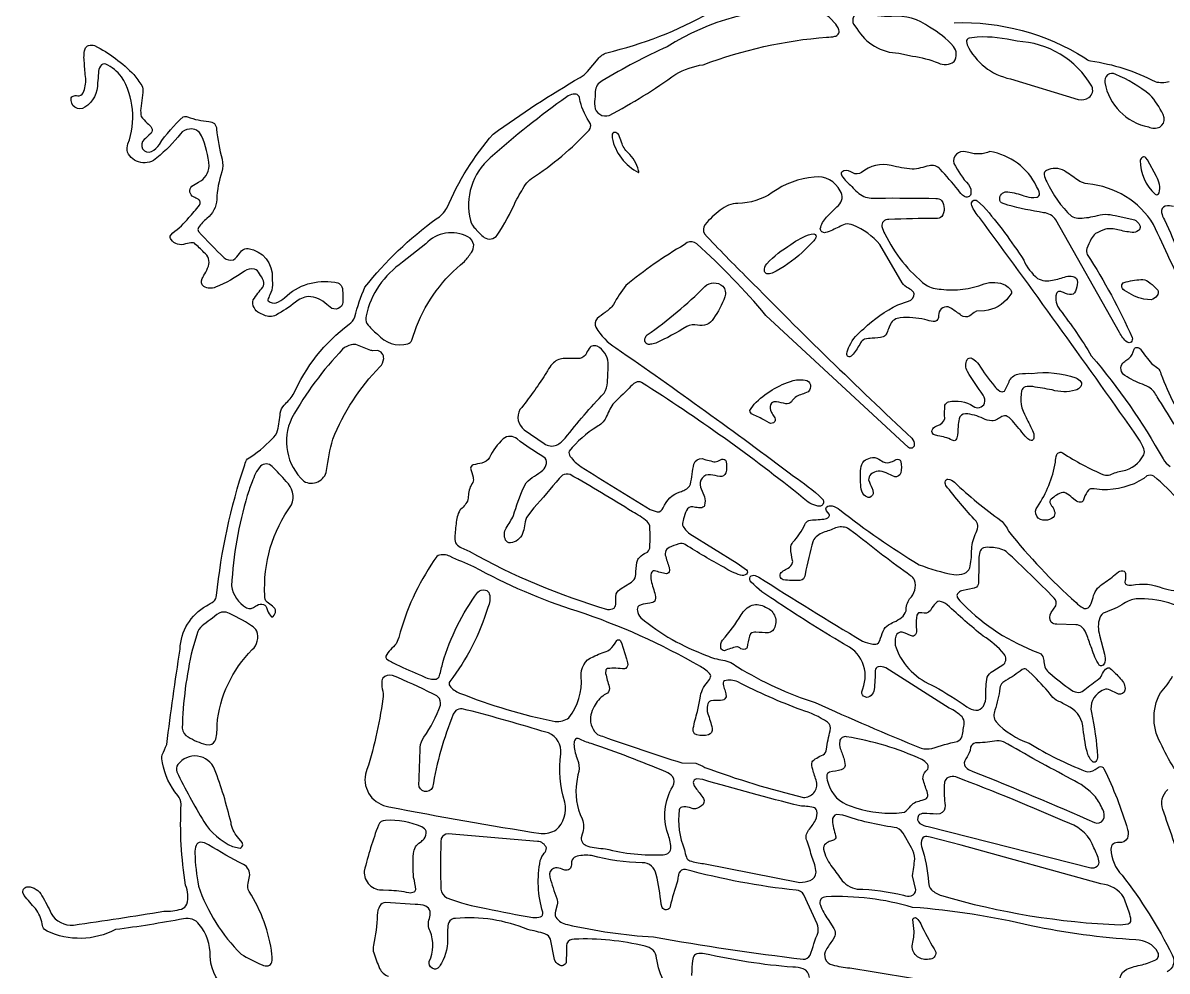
# Model space of a CAD drawing. Header units: metres. Extents: x 2.3 to 24.7, y 0 to 24.7.
# Drawn here: x 2.32 to 10.03, y 9.59 to 15.99 of the extents above; entities that cross this region are included whole.
import ezdxf

# ---------------------------------------------------------------- set-up
doc = ezdxf.new("R2010")
doc.units = ezdxf.units.M

msp = doc.modelspace()

# ---------------------------------------------------------------- linework, layer by layer
at = {"layer": 'Layer 1', "color": 0}
for points in [[(3.73137, 9.43456, -0.2026), (3.58357, 9.64213), (3.5799, 9.68941, 0.1777), (3.50668, 9.90443, 0.2982), (3.40104, 9.94186, -0.0141), (2.94172, 9.86865, -0.233), (2.47982, 9.85903), (2.46252, 9.86926, -0.1423), (2.44701, 9.90688, 0.1246), (2.40279, 10.01045, -0.0145), (2.32547, 10.0996), (2.31736, 10.11945, -0.4579), (2.35182, 10.15853, -0.2648), (2.44536, 10.09781, -0.0369), (2.50707, 9.97731, 0.2874), (2.6592, 9.89948, 0.0052), (3.26819, 9.99296, 0.0784), (3.38614, 10.00772, 0.2062), (3.42343, 10.04124, 0.156), (3.41447, 10.16928, -0.053), (3.38425, 10.71491, 0.1339), (3.36158, 10.77417, -0.1325), (3.25876, 10.99404, -0.1225), (3.25569, 11.04873, 0.0283), (3.28681, 11.11751, -0.0059), (3.3769, 11.76058, -0.2591), (3.55416, 12.05334, 0.0368), (3.60507, 12.08408, 0.2007), (3.62261, 12.12292, -0.0527), (3.81264, 13.00483, -0.1578), (3.83277, 13.04419, 0.0568), (3.99645, 13.17737, 0.1448), (4.03501, 13.23682, 0.0215), (4.05269, 13.35359, -0.1591), (4.07876, 13.40719, 0.0465), (4.14047, 13.47795, -0.1279), (4.51634, 13.95216, 0.1612), (4.55618, 14.00289, -0.0454), (4.62397, 14.20207, -0.0694), (5.10468, 14.66345, 0.1244), (5.17662, 14.73652, -0.08), (5.48829, 15.23544, -0.0246), (6.07545, 15.61805, 0.1102), (6.1249, 15.65779), (6.19533, 15.74213, -0.1356), (6.25389, 15.78404, 0.0685), (6.95009, 16.05436, -0.1764)], [(8.59792, 15.98605, -0.1503), (9.4777, 15.74939, 0.144), (9.51693, 15.72865, -0.087), (9.95314, 15.5891, 0.1398), (10.04672, 15.59089, -0.1023)], [(10.16759, 14.1528, -0.0113), (9.9423, 14.62579, 0.2365), (9.49882, 14.89893, -0.1332), (9.4291, 14.92656, 0.007), (9.34113, 14.98666, 0.2501), (9.21988, 14.99062, 0.2986), (9.203, 14.96281, 0.1019), (9.2229, 14.91373, 0.0995), (9.38752, 14.68231, 0.1561), (9.43028, 14.66892, 0.0683), (9.54762, 14.68245, -0.1502), (9.6832, 14.68533), (9.79446, 14.66119, -0.2906), (9.8514, 14.61504, -0.3007), (9.83952, 14.58392, -0.1569), (9.79634, 14.5719, -0.04), (9.70121, 14.58991, 0.1318), (9.61715, 14.59316, 0.0477), (9.55096, 14.56408, 0.1331), (9.52164, 14.52773, 0.0263), (9.49161, 14.46324, 0.1859), (9.49472, 14.42199, -0.0387), (9.79794, 13.86339, -0.2648), (9.78998, 13.8319, -0.3238), (9.76395, 13.83204, -0.1343), (9.71309, 13.89715), (9.28253, 14.65605, 0.2324), (9.20046, 14.70527, -0.029), (8.95937, 14.75637), (8.91604, 14.7724, -0.2644), (8.90416, 14.80361, -0.4384), (8.9596, 14.84547, -0.0647), (9.06775, 14.81888, 0.0885), (9.13441, 14.8071), (9.15586, 14.81059, 0.369), (9.17302, 14.83378, 0.1105), (9.15317, 14.88281, 0.244), (8.83783, 15.11744, -0.1796), (8.69706, 15.11079), (8.67335, 15.11654, 0.5652), (8.59552, 15.03725, 0.0674), (8.69348, 14.89455, -0.2318), (8.70876, 14.83034, -0.5053), (8.66623, 14.81407, -0.1033), (8.62314, 14.85952, 0.0142), (8.50293, 14.99869, 0.2813), (8.42769, 15.02221, -0.0535), (8.31332, 14.99788, -0.0306), (8.17232, 15.02287, 0.2422), (7.97224, 14.97629, -0.2891), (7.91355, 14.97313), (7.89945, 14.9803, 0.3562), (7.83888, 14.97903, 0.3298), (7.83944, 14.95404, 0.0536), (7.90723, 14.88172, 0.093), (7.98804, 14.8137, 0.11), (8.086, 14.80394, -0.0066), (8.47422, 14.80144, -0.1622), (8.51245, 14.78758, -0.306), (8.5134, 14.67835, -0.1753), (8.47441, 14.66628, 0.0073), (8.15714, 14.65996, 0.1724), (8.11989, 14.64615, 0.2339), (8.10999, 14.61263, 0.1017), (8.13055, 14.56266, 0.1146), (8.40558, 14.21762, 0.133), (8.50953, 14.18839, 0.1231), (8.79828, 14.22479, -0.1924), (8.94428, 14.21635, -0.0825), (8.97667, 14.18632, -0.2958), (8.98011, 14.15445), (8.96592, 14.13673, -0.2121), (8.80106, 14.04381), (8.74732, 14.04041), (8.73134, 14.03146), (8.70183, 14.00883, -0.3041), (8.64511, 14.01217, 0.0162), (8.57888, 14.05823), (8.557, 14.06922, 0.4971), (8.49213, 14.01255, -0.1041), (8.48667, 13.98582, -0.3218), (8.45645, 13.97017, -0.0486), (8.40035, 13.98478, 0.0676), (8.23379, 13.99605, 0.2551), (8.16723, 13.95348), (8.15916, 13.93236, 0.0459), (8.14309, 13.89276, -0.2036), (8.11942, 13.86745, -0.0391), (8.04352, 13.85773, 0.0321), (7.99322, 13.85227, 0.1695), (7.96545, 13.82648, -0.0346), (7.91666, 13.75015), (7.90304, 13.73691, -0.2992), (7.883, 13.73508, -0.2991), (7.87338, 13.75275, -0.1184), (7.89163, 13.80625, -0.1289), (7.98695, 13.92208, -0.0712), (8.21748, 14.08454), (8.28942, 14.10759, 0.3235), (8.3277, 14.15869, 0.1827), (8.32228, 14.17001, 0.0532), (8.28904, 14.19551, -0.1451), (8.246, 14.23238), (8.09661, 14.49025, 0.1148), (7.91619, 14.62126, 0.1602), (7.86221, 14.62715, 0.0303), (7.77702, 14.58732, -0.0552), (7.72866, 14.57068, -0.4602), (7.69448, 14.59665, -0.1494), (7.73653, 14.67444, -0.0126), (7.81606, 14.75425, 0.3842), (7.82817, 14.85254, 0.324), (7.6537, 14.94494, 0.1368), (7.37065, 14.84052, -0.1448), (7.13928, 14.76778, 0.1698), (7.02, 14.7221, 0.059), (6.91733, 14.6255, 0.3076), (6.91389, 14.56261, 0.0124), (7.20886, 14.25906, 0.0104), (8.31243, 13.18354, -0.1771), (8.32789, 13.13692, -0.5717), (8.28999, 13.12028), (7.32813, 14.0126), (7.32813, 14.0126, 0.0339), (6.8616, 14.49473, 0.2622), (6.79598, 14.50321), (6.77694, 14.48851, 0.0436), (6.38358, 14.21409, 0.0457), (6.29957, 14.08477, -0.1088), (6.24262, 14.03273, 0.0337), (6.19043, 13.99096, 0.3187), (6.18114, 13.93227, 0.1207), (6.31654, 13.79249, -0.0114), (7.51302, 12.9285, -0.045), (7.70669, 12.77576, -0.3436), (7.71187, 12.7371, -0.2823), (7.67718, 12.72513, -0.1417), (7.57973, 12.78014, 0.0279), (6.48866, 13.55993, 0.2532), (6.45071, 13.56012, 0.101), (6.40479, 13.52057, -0.0073), (6.29495, 13.41388, 0.0331), (6.24846, 13.32115, -0.1395), (6.18822, 13.26091, 0.084), (6.0012, 13.09619, 0.2469), (6.00747, 13.06121, 0.0789), (6.08181, 12.9912, 0.0051), (6.54683, 12.70358), (6.59346, 12.68746, 0.3529), (6.6356, 12.71428, -0.2347), (6.75016, 12.82186, 0.0363), (6.7817, 12.83497, 0.2103), (6.818, 12.87339, 0.0199), (6.83007, 12.94151, -0.0233), (6.84246, 13.00968, -0.3594), (6.89838, 13.04688), (6.92171, 13.03834, -0.0417), (6.96683, 13.02717, 0.1542), (7.00383, 13.02882), (7.03056, 13.04174, -0.4491), (7.05894, 13.02651, -0.1054), (7.05805, 12.94986, -0.3482), (7.01708, 12.92492, 0.0081), (6.95438, 12.93708, 0.5735), (6.88749, 12.85354), (6.91332, 12.78919, -0.1172), (6.91459, 12.73267, -0.247), (6.90252, 12.71763, -0.156), (6.87311, 12.71466, -0.0234), (6.83388, 12.72098, 0.3163), (6.79174, 12.69722, 0.0219), (6.77222, 12.63933, 0.1257), (6.76572, 12.59779, 0.1249), (6.81371, 12.53887), (7.13371, 12.34105), (7.1974, 12.29485, -0.4435), (7.19561, 12.26695, -0.2509), (7.15644, 12.26016, -0.0657), (7.04339, 12.31305, -0.0155), (6.78396, 12.46598, 0.2431), (6.73932, 12.47074, 0.0163), (6.67629, 12.4467), (6.65913, 12.43477, 0.208), (6.64899, 12.39536, 0.0249), (6.67459, 12.31324), (6.67709, 12.29108, -0.3887), (6.65672, 12.26949, -0.0439), (6.57648, 12.29009, 0.3623), (6.5547, 12.27303, 0.115), (6.5531, 12.2231, -0.0077), (6.58077, 12.12542, -0.2153), (6.57743, 12.08394, -0.1728), (6.54381, 12.07126, 0.0122), (6.48555, 12.06084), (6.46985, 12.05325, 0.2341), (6.46061, 12.02001, 0.1307), (6.48361, 11.97301, 0.0877), (6.92798, 11.71882, 0.0775), (7.03792, 11.68728, -0.1304), (7.13664, 11.64089, 0.0579), (7.66072, 11.39999, 0.0077), (8.37376, 11.09219, 0.1223), (8.44683, 11.09182, -0.0248), (8.61824, 11.13849, 0.2366), (8.65143, 11.17512, 0.0132), (8.66491, 11.26243, 0.1861), (8.64997, 11.3041, 0.095), (8.56332, 11.36308), (8.13545, 11.63419, 0.1699), (8.08553, 11.64263, 0.2909), (8.06394, 11.61703, -0.0384), (8.05743, 11.48899, -0.1393), (8.0365, 11.44741, -0.3197), (7.9959, 11.43839, -0.3197), (7.97408, 11.47381), (7.98021, 11.49361, 0.4159), (7.85104, 11.79622, -0.0142), (7.38234, 12.09351, -0.0672), (7.22753, 12.21316, -0.3654), (7.22178, 12.24861, -0.2953), (7.25619, 12.25738), (7.28028, 12.24653, 0.0067), (7.97908, 11.81494, 0.0653), (8.04876, 11.79495, 0.2259), (8.08661, 11.80254), (8.09514, 11.81843, -0.024), (8.11909, 11.88212, -0.1752), (8.15388, 11.92393, -0.044), (8.19165, 11.94444, 0.0597), (8.2419, 11.97386, 0.1701), (8.27235, 12.01883, -0.1541), (8.29682, 12.10105, 0.2855), (8.33043, 12.22659, 0.163), (8.3037, 12.25568, -0.0165), (7.93481, 12.5375), (7.87819, 12.57724, 0.1781), (7.79748, 12.5787, -0.0227), (7.7148, 12.54782, 0.193), (7.64559, 12.49059, 0.0242), (7.59246, 12.2644, -0.2025), (7.57285, 12.22904), (7.55607, 12.22329, -0.0253), (7.445, 12.22791, -0.2806), (7.42421, 12.25338, -0.2804), (7.43731, 12.28349, -0.0291), (7.468, 12.30178, 0.1217), (7.50185, 12.33158, 0.2013), (7.5077, 12.35892, -0.0399), (7.49473, 12.44104, -0.1608), (7.50996, 12.48253, 0.066), (7.591, 12.60194, -0.1756), (7.61622, 12.6282, -0.0459), (7.66638, 12.63376, -0.0173), (7.7188, 12.63829, 0.1614), (7.75119, 12.65305, 0.3578), (7.75359, 12.67049), (7.73643, 12.69463, -0.3548), (7.73658, 12.71947, -0.2243), (7.77434, 12.7272, -0.1122), (7.82577, 12.70024, 0.0283), (8.36075, 12.33012, 0.0432), (8.59467, 12.26369, 0.1075), (8.66529, 12.27171, 0.2286), (8.70178, 12.30895, 0.0662), (8.71465, 12.42271, -0.0944), (8.73912, 12.53462, 0.0753), (8.75722, 12.58568, 0.1704), (8.74539, 12.6233, -0.0196), (8.54079, 12.86566, -0.2027), (8.53876, 12.89574, -0.3245), (8.55521, 12.90719, -0.1407), (8.59915, 12.88706, 0.0362), (8.91156, 12.62919, -0.1028), (8.96413, 12.5565, 0.0435), (9.41906, 12.07559, 0.0909), (9.46662, 12.03887, 0.4312), (9.51443, 12.05438, 0.0374), (9.53394, 12.10916, -0.2076), (9.59622, 12.19831, 0.0214), (9.68249, 12.26369), (9.70616, 12.28293, -0.288), (9.74269, 12.28651, -0.1778), (9.74995, 12.27741, -0.0877), (9.75339, 12.25478, -0.0587), (9.74764, 12.21443, 0.3319), (9.7557, 12.1992, 0.138), (9.79337, 12.19279, -0.149), (10.00528, 12.17219, 0.0393), (10.07778, 12.15602, 0.1742)], [(10.11352, 12.7586, 0.0448), (9.94376, 12.92803, 0.2338), (9.89676, 12.92907), (9.87559, 12.91153, -0.149), (9.59462, 12.83634, 0.0323), (9.52272, 12.84313, 0.2197), (9.50344, 12.8336, 0.0754), (9.47308, 12.7816), (9.46644, 12.76232, -0.3142), (9.44876, 12.75148, -0.1615), (9.41373, 12.76548), (9.39289, 12.78241, 0.0619), (9.35094, 12.81328, 0.2341), (9.30771, 12.81135, 0.0602), (9.26938, 12.78717), (9.25043, 12.77208, 0.3588), (9.24651, 12.74144, 0.0611), (9.2574, 12.72371, -0.1283), (9.27489, 12.6843, -0.2147), (9.2657, 12.64989, -0.1759), (9.21139, 12.63046, -0.3123), (9.15367, 12.65814, -0.3123), (9.15925, 12.72192, 0.1063), (9.27951, 13.02147, -0.0477), (9.28866, 13.07427, -0.4425), (9.32854, 13.0845, 0.0418), (9.60626, 12.93666, 0.1575), (9.64897, 12.93727, -0.0664), (9.73143, 12.96391, 0.2409), (9.87502, 13.07149, 0.1971), (9.87648, 13.11269, 0.0541), (9.81147, 13.22376, 0.0057), (8.76764, 14.67236, -0.0983), (8.71569, 14.75406, -0.3186), (8.72342, 14.78536, -0.318), (8.75307, 14.78494), (8.79569, 14.74784, -0.0329), (9.06577, 14.38526, 0.1187), (9.15954, 14.26217, 0.1847), (9.26009, 14.24935, 0.0283), (9.35301, 14.27415, -0.1323), (9.39756, 14.27547, -0.3765), (9.42924, 14.23502, -0.0235), (9.41604, 14.17562, -0.3553), (9.37432, 14.15224, -0.0529), (9.321, 14.17189, 0.4189), (9.28663, 14.15898, 0.2502), (9.31068, 14.04932, -0.0297), (9.52202, 13.73983), (9.52202, 13.73983, -0.0488), (10.00641, 13.04367, 0.0986), (10.05341, 12.9928)], [(10.07529, 14.74619, 0.1259), (10.02098, 14.74892, 0.4034), (9.99561, 14.70697, 0.0976), (10.01532, 14.65648, -0.0135), (10.21752, 14.18208, -0.1263)], [(10.24278, 11.97763, 0.1656), (9.82439, 12.09973, 0.1155), (9.74203, 12.06852, -0.0565), (9.61461, 12.00917, 0.212), (9.57831, 11.9715, 0.1546), (9.57798, 11.85515), (9.61074, 11.72815, -0.1142), (9.61366, 11.67257, -0.217), (9.59528, 11.64989, -0.3431), (9.57595, 11.65381, -0.0807), (9.52551, 11.76487, -0.0262), (9.4943, 11.85143, 0.0981), (9.45979, 11.90791, 0.1749), (9.4176, 11.92554), (9.28842, 11.92917, -0.1796), (9.25123, 11.94293, -0.3215), (9.25194, 12.00742), (9.28201, 12.05226, 0.314), (9.27197, 12.10492, 0.0087), (8.94838, 12.41898, 0.1425), (8.8483, 12.44566, 0.1146), (8.79493, 12.44373, 0.2428), (8.77042, 12.41695, 0.0881), (8.76434, 12.32305), (8.76203, 12.21721, -0.1703), (8.74765, 12.17983), (8.73167, 12.172), (8.64761, 12.15446, 0.17), (8.62003, 12.13471, 0.2703), (8.61815, 12.1126, 0.1014), (8.65742, 12.06381, 0.1069), (9.16175, 11.73791, -0.2152), (9.19475, 11.71174, -0.0987), (9.20248, 11.67445, 0.2405), (9.24307, 11.5978, 0.0241), (9.38794, 11.48442, 0.1399), (9.43881, 11.46858, 0.1336), (9.47718, 11.48876, -0.0258), (9.57364, 11.55985, 0.1119), (9.59811, 11.59705, -0.1438), (9.62804, 11.63259, -0.3313), (9.64987, 11.63137, -0.03), (9.71757, 11.56202, -0.2474), (9.74901, 11.48357, -0.4075), (9.70536, 11.45788, 0.0286), (9.62898, 11.4913, 0.184), (9.58453, 11.4748, 0.3301), (9.52263, 11.33432, -0.0373), (9.56407, 11.03845, -0.1729), (9.55252, 11.00196, -0.3883), (9.52994, 11.00215, -0.1265), (9.49298, 11.06975, -0.0342), (9.46502, 11.24281, 0.2581), (9.35607, 11.38052, 0.0286), (9.28461, 11.41729, -0.0904), (9.24463, 11.45698, 0.0335), (9.11994, 11.59257), (9.08312, 11.62552, 0.2726), (9.05502, 11.62345, -0.0439), (8.94607, 11.54971), (8.92448, 11.5359, 0.1945), (8.90605, 11.49701, -0.0456), (8.8713, 11.35016, 0.2388), (8.87922, 11.26987, 0.1156), (9.10263, 11.12581, 0.0426), (9.48157, 10.93752, 0.2511), (9.54733, 10.94982, 0.0344), (9.57496, 10.96792, -0.4312), (9.60697, 10.95421, -0.0409), (9.76659, 10.54477, -0.1541), (9.76499, 10.48598, -0.3158), (9.70705, 10.45553, 0.169), (9.67089, 10.44775, 0.2342), (9.65397, 10.41253, 0.1864), (9.72893, 10.23679, -0.0488), (10.06722, 9.69893, -0.4279), (10.03295, 9.58381, -0.0766)], [(10.09329, 10.94171, -0.0644), (10.00019, 11.10737, -0.2757), (9.98826, 11.46693, 0.0608), (10.07038, 11.57885, -0.1424)], [(10.1378, 10.28275, 0.0074), (10.00401, 10.6787, -0.3016), (10.03856, 10.81495, 0.0122)], [(6.64357, 9.50923, -0.0843), (6.59072, 9.67725, 0.147), (6.56687, 9.73132, 0.1415), (6.51237, 9.75631, 0.0705), (6.03514, 9.80472, 0.2858), (5.98545, 9.77545, 0.0517), (5.98329, 9.72486), (5.98074, 9.64764, -0.4942), (5.93346, 9.63043, -0.1906), (5.90135, 9.66834), (5.87505, 9.8035, 0.2211), (5.83761, 9.84097, 0.0242), (5.72221, 9.86917), (5.72221, 9.86917, 0.1202), (5.23447, 9.94492, 0.2922), (5.1885, 9.91607, 0.0872), (5.18068, 9.82429, -0.1369), (5.14042, 9.64359, -0.0356), (5.12048, 9.61393, -0.4171), (5.07649, 9.60894, -0.3513), (5.0574, 9.6549, 0.217), (5.06244, 9.85818, -0.1836), (5.05792, 9.94398, 0.1333), (5.06277, 9.99056, 0.2587), (5.03359, 10.02719, 0.1004), (4.96288, 10.0394), (4.7628, 10.0518, 0.2561), (4.72396, 10.02969, 0.1142), (4.70623, 9.96642, -0.0515), (4.68092, 9.76456, 0.1387), (4.68351, 9.71157, 0.0242), (4.72259, 9.60696, 0.1924), (4.78279, 9.55397, 0.0266)], [(7.62075, 9.54647, 0.3086), (7.57992, 9.60333, 0.0934), (7.50845, 9.61525, -0.0358), (6.9137, 9.70666, 0.1169), (6.86203, 9.70511, 0.2423), (6.83756, 9.68078, 0.06), (6.827, 9.59395), (6.82516, 9.55849, -0.2997)]]:
    msp.add_lwpolyline(points, format="xyb", dxfattribs=at)
for points in [[(6.66257, 15.82472, 0.0311), (6.22334, 15.59396, 0.2631), (6.17652, 15.52315), (6.17591, 15.48784, 0.0606), (6.17294, 15.42274, 0.4774), (6.27062, 15.36178, 0.0369), (6.71975, 15.64006, -0.0948), (6.90521, 15.70328, -0.0693), (7.73705, 15.88959, 0.0698), (7.79268, 15.89492, 0.436), (7.82021, 15.93772, 0.112), (7.78801, 15.9877, 0.2496), (7.60613, 16.07317, 0.1574), (6.66257, 15.82472)], [(8.4309, 15.95578, 0.1912), (8.17538, 16.02866, -0.0535), (7.9869, 16.04771), (7.95984, 16.05054, 0.542), (7.91845, 15.97747), (7.94047, 15.94744, 0.2594), (8.22384, 15.7814), (8.31563, 15.7615, -0.0528), (8.48987, 15.7162, 0.2963), (8.59627, 15.72487, 0.3418), (8.59198, 15.82703, 0.0943), (8.4309, 15.95578)], [(2.98278, 15.62239, 0.1126), (2.87558, 15.70734, 0.3463), (2.84093, 15.69423, 0.1562), (2.82655, 15.64638, -0.0096), (2.82014, 15.58019, -0.264), (2.73524, 15.41647, -0.3103), (2.66799, 15.41613, -0.3103), (2.64354, 15.47879, -0.2463), (2.65505, 15.49119, -0.1264), (2.68649, 15.49392, 0.3427), (2.7227, 15.51311, 0.1313), (2.74047, 15.61022, -0.0213), (2.73222, 15.71686, -0.108), (2.73609, 15.80935, -0.2403), (2.75966, 15.8333, -0.1573), (2.80105, 15.83203, -0.0837), (3.06543, 15.6362, -0.0179), (3.11898, 15.56336, -0.16), (3.12572, 15.51556), (3.11196, 15.40685, 0.0852), (3.1153, 15.35372, 0.0562), (3.15533, 15.31002, -0.0946), (3.18507, 15.27782, -0.2558), (3.18272, 15.24246), (3.16674, 15.22879, -0.0283), (3.13567, 15.19824, 0.3836), (3.12445, 15.13591, 0.3835), (3.18522, 15.11815, 0.1234), (3.23731, 15.16538, -0.0702), (3.39896, 15.35108, -0.2305), (3.42767, 15.35207, 0.0793), (3.5715, 15.32011, -0.1706), (3.60875, 15.30596, -0.1703), (3.62294, 15.26858, 0.0395), (3.66065, 15.06516, -0.1033), (3.65952, 14.98058, 0.0751), (3.62402, 14.79484, -0.226), (3.55816, 14.66666, 0.055), (3.50173, 14.60589, 0.3239), (3.50178, 14.57775, 0.0224), (3.67494, 14.40162, 0.2615), (3.73641, 14.38705, 0.0892), (3.7787, 14.42948), (3.79114, 14.44858, -0.1968), (3.83697, 14.4631, -0.3958), (3.99824, 14.26279), (4.00008, 14.21677, -0.1138), (3.98198, 14.15007, 0.0506), (3.96972, 14.11711, 0.2553), (3.97151, 14.10995, 0.2461), (4.02596, 14.09731, 0.0941), (4.08216, 14.13149, -0.2414), (4.41993, 14.23568, -0.1702), (4.45765, 14.22172, -0.1893), (4.47259, 14.18349, -0.0301), (4.47528, 14.10193, -0.2801), (4.44253, 14.05859, -0.28), (4.38901, 14.06766), (4.36718, 14.08515, 0.1856), (4.24159, 14.13946, 0.1487), (4.15476, 14.10123, -0.0376), (4.02417, 14.01425, -0.2429), (3.94436, 14.01335), (3.91428, 14.02702, -0.3728), (3.871, 14.11829, -0.0303), (3.93516, 14.20258, 0.2179), (3.93927, 14.24553, 0.0566), (3.91272, 14.29352, 0.1803), (3.87859, 14.32417, 0.211), (3.81085, 14.31111, -0.0579), (3.61638, 14.20192, -0.2364), (3.53751, 14.20687, -0.3962), (3.52625, 14.2609, -0.0395), (3.54298, 14.29225, 0.0643), (3.56764, 14.34439, 0.1461), (3.56948, 14.39611, 0.1318), (3.53817, 14.43632, 0.0357), (3.47331, 14.49892, 0.157), (3.46077, 14.50213, 0.0426), (3.41457, 14.49534, -0.3442), (3.31585, 14.52325, -0.3029), (3.31401, 14.5546), (3.3273, 14.56855, 0.0823), (3.43536, 14.6717, 0.0342), (3.508, 14.75524, 0.43), (3.49857, 14.79635, -0.0392), (3.46821, 14.81181, -0.5118), (3.45577, 14.88309, -0.0076), (3.50098, 14.91161, 0.2909), (3.57216, 15.01985, 0.0898), (3.52172, 15.22436, 0.3379), (3.43979, 15.26933, 0.2176), (3.37902, 15.23718, -0.0563), (3.22109, 15.07548, -0.5072), (3.02205, 15.11343, -0.1426), (3.02535, 15.16939, 0.2279), (2.98278, 15.62239)], [(9.02084, 15.86121, 0.0693), (8.75321, 15.89025), (8.69853, 15.88346, 0.3335), (8.6799, 15.85904), (8.68518, 15.83755, 0.2371), (8.97587, 15.60805), (9.43433, 15.46912, 0.2057), (9.50472, 15.48162, 0.3793), (9.5247, 15.55855, 0.2577), (9.02084, 15.86121)], [(9.90717, 15.28343, 0.2198), (9.98449, 15.28291, 0.2817), (10.01358, 15.3441), (10.00646, 15.36829, 0.0606), (9.91759, 15.50109, 0.0654), (9.68626, 15.63823, 0.2944), (9.63191, 15.63401, 0.2945), (9.61329, 15.58274, 0.3079), (9.90717, 15.28343)], [(6.13584, 15.26217, 0.2017), (6.14513, 15.30474, -0.0909), (6.07503, 15.4563), (6.07121, 15.48166, 0.2479), (6.04768, 15.505), (6.02788, 15.50481, 0.1452), (5.98531, 15.48676, 0.027), (5.46915, 15.07553, 0.2842), (5.33484, 14.65134, 0.1412), (5.37071, 14.59571, 0.0638), (5.42799, 14.53871, 0.4172), (5.51586, 14.55413, 0.0465), (5.63994, 14.78136, -0.0204), (5.70703, 14.89478, -0.0849), (5.74785, 14.93518, 0.0586), (6.13584, 15.26217)], [(6.29085, 15.20974, 0.2264), (6.46905, 14.97554, 0.5152), (6.4707, 14.97681, 0.067), (6.4682, 14.98973, 0.1493), (6.39777, 15.10952, -0.1427), (6.35472, 15.18085, 0.0198), (6.33587, 15.23011, 0.2455), (6.3064, 15.24708, 0.3958), (6.28971, 15.22912), (6.29085, 15.20974)], [(9.85173, 15.05771, 0.2156), (9.95257, 14.82944, 0.493), (9.97996, 14.83934, 0.1984), (9.96087, 14.94909), (9.90001, 15.06143), (9.88879, 15.07614, 0.3428), (9.86856, 15.0802, 0.2376), (9.85173, 15.05771)], [(5.03359, 14.49511), (4.87783, 14.37074, 0.1912), (4.63123, 14.00859, 0.1961), (4.63755, 13.95655, 0.0624), (4.70779, 13.88611, 0.2914), (4.91357, 13.82049, 0.2224), (4.93902, 13.8451), (4.97037, 13.93774, -0.1271), (5.29495, 14.37673, 0.0324), (5.34186, 14.43712, 0.1456), (5.35704, 14.48813, 0.2308), (5.31834, 14.54277, 0.3355), (5.03359, 14.49511)], [(7.49676, 14.49025, -0.0928), (7.63244, 14.56092), (7.65021, 14.56158, -0.5527), (7.6628, 14.53329, -0.0505), (7.64658, 14.51118, -0.0093), (7.57209, 14.43754, -0.0746), (7.369, 14.29729, -0.1494), (7.33445, 14.29329, -0.2906), (7.31799, 14.30913, -0.2257), (7.3336, 14.36108, -0.0669), (7.49676, 14.49025)], [(6.52797, 13.88159, 0.0466), (6.91554, 14.20697, -0.3934), (7.03726, 14.20895, -0.2627), (7.05126, 14.13673, -0.0531), (6.97451, 13.99096, -0.3308), (6.86698, 13.94646, 0.1885), (6.79325, 13.93736, -0.0346), (6.58638, 13.82582, -0.0516), (6.54891, 13.81733, -0.4494), (6.51048, 13.84288, -0.1954), (6.52797, 13.88159)], [(9.877, 14.12084, -0.0767), (9.74491, 14.17972, -0.24), (9.72732, 14.21182, -0.3259), (9.74321, 14.23502, -0.0421), (9.85654, 14.25449, -0.1671), (9.9059, 14.24025, -0.0565), (9.95413, 14.19712), (9.96969, 14.1825, -0.3205), (9.96596, 14.14564, -0.1637), (9.92547, 14.11693), (9.877, 14.12084)], [(4.21133, 12.89362, 0.5133), (4.36544, 12.96551, -0.0394), (4.40744, 13.17704, -0.0986), (4.72434, 13.66567, 0.1785), (4.75003, 13.72097, 0.4041), (4.70567, 13.77448), (4.6763, 13.77349, -0.0705), (4.66319, 13.77637, -0.0097), (4.5731, 13.8121, 0.1675), (4.53096, 13.81483, 0.1073), (4.47344, 13.78485, 0.0604), (4.13015, 13.32064, 0.3272), (4.21133, 12.89362)], [(5.66927, 13.37754, 0.376), (5.69817, 13.24101), (5.83309, 13.14838, 0.2696), (5.91615, 13.13739, 0.0944), (5.97315, 13.18364, -0.0244), (6.23691, 13.48799, 0.133), (6.25935, 13.56031, 0.0083), (6.26416, 13.69141, 0.2716), (6.18864, 13.80418, 0.1176), (6.15338, 13.8055, 0.1608), (6.14206, 13.79782, 0.0462), (6.11722, 13.75836, -0.2582), (6.07272, 13.72154, 0.0202), (5.96042, 13.7214, 0.1753), (5.88782, 13.68613, 0.0702), (5.85468, 13.63866, -0.035), (5.83983, 13.61382, -0.0271), (5.66927, 13.37754)], [(9.96629, 13.46197, 0.1437), (9.9093, 13.52839), (9.86701, 13.54801, -0.0603), (9.74896, 13.60665, -0.4683), (9.73534, 13.69099, -0.0635), (9.76084, 13.71154, 0.2131), (9.80407, 13.76609), (9.81006, 13.78363, -0.3125), (9.82779, 13.79631, -0.2234), (9.85433, 13.78429, 0.0197), (9.92858, 13.6867), (9.97053, 13.65733, -0.1468), (9.99175, 13.61787, 0.0299), (10.08033, 13.41558, -0.0697), (10.1304, 13.30022, -0.2515), (10.12276, 13.26043, -0.3571), (10.10616, 13.25695, -0.1307), (10.07529, 13.28509, 0.0095), (9.96629, 13.46197)], [(9.12102, 13.62112, -0.1156), (9.41755, 13.59142, -0.1312), (9.45196, 13.56441, -0.2975), (9.45022, 13.53268, -0.1753), (9.41486, 13.50718, -0.144), (9.25693, 13.50925, 0.0105), (9.12729, 13.53165, 0.0897), (9.07553, 13.53037, 0.2446), (9.05163, 13.50331, 0.1907), (9.08166, 13.3245, -0.0073), (9.13054, 13.2239, -0.1623), (9.13361, 13.18435, -0.3393), (9.11612, 13.16737, -0.1663), (9.08722, 13.18552, -0.0074), (9.00019, 13.28971, 0.1093), (8.9556, 13.33087, 0.2393), (8.91925, 13.33016, -0.0449), (8.88837, 13.31272, -0.1319), (8.85094, 13.30093, -0.1203), (8.79243, 13.31701, 0.0884), (8.67288, 13.34939, 0.3517), (8.63078, 13.31484, 0.0351), (8.62357, 13.26232, -0.0335), (8.6157, 13.18538, -0.3244), (8.59707, 13.16714), (8.58317, 13.17072, 0.0815), (8.48789, 13.20075), (8.46526, 13.20551, -0.3269), (8.44721, 13.2297, -0.2541), (8.46573, 13.25963, -0.076), (8.48619, 13.26972, 0.2676), (8.53348, 13.31781, -0.0306), (8.53513, 13.40606, -0.2372), (8.55922, 13.42963, -0.1894), (8.7261, 13.39998, 0.5069), (8.80144, 13.41997, 0.2227), (8.79248, 13.47394, -0.0216), (8.6866, 13.63418, -0.2557), (8.68448, 13.71381, -0.4024), (8.71757, 13.72234, -0.1291), (8.76245, 13.68071, 0.0273), (8.86885, 13.53594, 0.0759), (8.9044, 13.50148, 0.2898), (8.93617, 13.50181, 0.0382), (8.97068, 13.57455, -0.2365), (9.03626, 13.61782, -0.0372), (9.12102, 13.62112)], [(7.24874, 13.41289, -0.1306), (7.511, 13.5728, -0.1202), (7.6026, 13.57356, -0.3034), (7.62894, 13.53162, -0.3034), (7.60029, 13.49125, -0.0332), (7.5612, 13.47701, 0.203), (7.50001, 13.4285, -0.2182), (7.46145, 13.41638, 0.0116), (7.39847, 13.42949, 0.2234), (7.36528, 13.42039, 0.2315), (7.3575, 13.37221), (7.36617, 13.35722, 0.0596), (7.38315, 13.3279, -0.3049), (7.38739, 13.29607, -0.377), (7.34868, 13.28731), (7.31908, 13.30527, 0.0119), (7.23894, 13.34402, -0.2866), (7.21918, 13.37037), (7.24874, 13.41289)], [(5.32635, 12.42186, 0.0574), (6.26034, 12.02878, 0.1849), (6.30376, 12.0384, 0.2094), (6.31597, 12.07234), (6.31597, 12.11397), (6.31819, 12.13433, -0.1487), (6.3518, 12.17002), (6.41078, 12.20641, 0.1555), (6.44557, 12.24121), (6.44991, 12.26482, -0.0124), (6.45702, 12.34497, -0.1476), (6.46876, 12.3717, -0.0812), (6.50888, 12.40555), (6.52901, 12.41502, 0.1963), (6.54546, 12.45278, 0.0137), (6.54542, 12.58172, 0.1878), (6.52708, 12.62273, 0.0488), (6.42737, 12.68737, 0.0106), (6.00653, 12.93939, 0.1966), (5.95571, 12.93515), (5.93294, 12.91276, -0.0143), (5.76242, 12.71358), (5.71405, 12.64843, 0.0605), (5.69916, 12.59181, -0.0538), (5.68662, 12.54127, -0.289), (5.60412, 12.4773, -0.2788), (5.57248, 12.4971, -0.2554), (5.57588, 12.57771, 0.0199), (5.62623, 12.66196, -0.0422), (5.69449, 12.85251), (5.71118, 12.88334, -0.1016), (5.76709, 12.92676, 0.0178), (5.82272, 12.96843, 0.1493), (5.84846, 13.01322, 0.2833), (5.82927, 13.05664, -0.0292), (5.6498, 13.17916, 0.3613), (5.55645, 13.17949, 0.0917), (5.46278, 13.05409, -0.2165), (5.41295, 13.01647, -0.0181), (5.35341, 13.00464, 0.3208), (5.33644, 12.98187, 0.0195), (5.35266, 12.92134, -0.1702), (5.35096, 12.88551, 0.1357), (5.32112, 12.80004, -0.0346), (5.31607, 12.76025, -0.0934), (5.26346, 12.6983, 0.1151), (5.23857, 12.60628, 0.0401), (5.23056, 12.50007, 0.2041), (5.2472, 12.46169, 0.0676), (5.32635, 12.42186)], [(8.13819, 12.95014, 0.305), (8.03518, 12.94029, 0.217), (8.02052, 12.90196, 0.0229), (8.0439, 12.84548, -0.0598), (8.04993, 12.82102, -0.3748), (8.02778, 12.78467, -0.2352), (7.99072, 12.79924, -0.1462), (7.96734, 12.85519, -0.0187), (7.96687, 12.9788, -0.1539), (7.98959, 13.03156, -0.1025), (8.0323, 13.05055, -0.2407), (8.08836, 13.04278), (8.11857, 13.0251, 0.2477), (8.17185, 13.02373, 0.0312), (8.20645, 13.03999, -0.4574), (8.23747, 13.02651, -0.106), (8.23657, 12.94986, -0.3887), (8.19598, 12.92402), (8.17576, 12.93128, 0.0408), (8.13819, 12.95014)], [(4.12897, 12.73437, 0.3181), (4.09206, 12.89201, 0.0261), (3.99791, 12.99276, 0.4111), (3.91961, 12.99563, 0.1017), (3.86341, 12.88895, 0.0172), (3.83051, 12.79815, 0.0589), (3.72434, 12.18817, 0.2333), (3.82476, 12.04033, 0.2945), (3.88557, 12.04995, -0.1588), (3.92908, 12.06517, -0.2767), (3.96034, 12.04273), (3.96656, 12.02114, 0.1025), (3.99164, 11.98079, 0.4322), (4.00489, 11.98088, 0.1929), (4.02148, 12.01935, 0.1738), (4.01597, 12.03411, 0.0584), (3.98264, 12.06522), (3.9634, 12.07757, -0.2057), (3.94893, 12.1216, -0.1739), (4.12897, 12.73437)], [(7.57997, 10.76097, 0.4902), (7.66874, 10.86756, -0.006), (7.64314, 10.95001, -0.1667), (7.6405, 11.00078, -0.1482), (7.64969, 11.01299, -0.045), (7.69198, 11.03836), (7.71475, 11.04788, 0.219), (7.73695, 11.08531, -0.0337), (7.76062, 11.21076, 0.3025), (7.74318, 11.26903, 0.0678), (7.56582, 11.35124, -0.033), (7.13781, 11.54043, 0.1577), (7.04853, 11.54712, 0.2991), (7.03919, 11.53425, 0.11), (7.04612, 11.49475, -0.0398), (7.058, 11.45845), (7.05847, 11.43926, -0.2484), (7.03594, 11.41564, -0.0364), (6.97508, 11.41427), (6.95537, 11.41314, 0.248), (6.93265, 11.38259, 0.1203), (6.9359, 11.32555, -0.0244), (6.96518, 11.2265, -0.3997), (6.94014, 11.18205, -0.1128), (6.86264, 11.18205), (6.8469, 11.18978, -0.2275), (6.83747, 11.22679, -0.0218), (6.8658, 11.34031, 0.0133), (6.884, 11.43016, -0.1661), (6.93482, 11.53906, 0.0763), (6.95476, 11.57409, 0.2298), (6.95353, 11.58809, 0.1181), (6.8856, 11.64296, 0.052), (6.05419, 12.01666, -0.0508), (5.35827, 12.31729, -0.0124), (5.19699, 12.38711, 0.1985), (5.11751, 12.39263, 0.1305), (5.08875, 12.35826, 0.0859), (4.85223, 11.84049), (4.83474, 11.79745, -0.0152), (4.79595, 11.75738, 0.0939), (4.76544, 11.71297, 0.3145), (4.76889, 11.69576, 0.0594), (4.83691, 11.65739, 0.0081), (5.0046, 11.58271, 0.1007), (5.08319, 11.55754), (5.10318, 11.5582, 0.2353), (5.12689, 11.58215, 0.013), (5.14824, 11.67087, -0.0843), (5.38467, 12.14503, -0.2484), (5.43591, 12.1596, -0.2363), (5.46245, 12.13372, -0.1816), (5.4518, 12.04259, -0.0933), (5.19506, 11.54203, 0.28), (5.19515, 11.51271, 0.1263), (5.26209, 11.46476, 0.0442), (5.90753, 11.27214, 0.1741), (5.99903, 11.29811, 0.1835), (6.0828, 11.57465, -0.3456), (6.16196, 11.70976, -0.0283), (6.26228, 11.75031, 0.1064), (6.3105, 11.80018), (6.32224, 11.81838, -0.4879), (6.3453, 11.81895), (6.35444, 11.80386), (6.38838, 11.69524), (6.39503, 11.66809, -0.2651), (6.3823, 11.63141, -0.152), (6.37424, 11.62891, -0.0214), (6.31597, 11.63151, 0.0606), (6.26016, 11.62962, 0.2264), (6.24724, 11.62076), (6.24667, 11.59601, 0.0253), (6.27152, 11.50729, -0.2777), (6.25987, 11.46476), (6.23767, 11.45213, 0.1348), (6.16959, 11.37368, 0.0517), (6.14621, 11.31801, 0.2444), (6.18341, 11.19308, 0.1414), (6.22527, 11.1729, 0.0063), (6.75987, 10.99352), (6.85491, 10.99088, -0.0473), (6.91643, 10.96321, 0.0294), (7.57997, 10.76097)], [(7.32417, 12.04424, -0.4239), (7.38795, 11.91003, -0.3156), (7.34378, 11.87198, -0.0337), (7.26043, 11.87585, 0.1996), (7.22399, 11.86458), (7.21621, 11.84884, 0.0062), (7.20042, 11.77213, -0.2748), (7.18713, 11.75988, -0.2396), (7.15064, 11.76883, 0.1908), (7.13131, 11.77708, 0.0243), (7.0473, 11.75035, -0.3464), (7.02462, 11.76813, -0.2295), (7.03528, 11.82253, 0.0389), (7.16106, 11.99154, -0.1591), (7.23455, 12.05867, -0.1926), (7.32417, 12.04424)], [(8.46493, 11.51002, -0.0205), (8.68349, 11.37241, 0.1154), (8.7427, 11.34827, 0.2871), (8.7938, 11.37694, 0.163), (8.80978, 11.4468, -0.0472), (8.82072, 11.5714, -0.1688), (8.85829, 11.6126), (8.93226, 11.65918, 0.361), (8.93367, 11.72777, 0.0746), (8.79314, 11.84893, -0.0179), (8.55026, 12.05928, 0.1399), (8.49671, 12.08356, 0.2236), (8.48035, 12.0787, 0.0711), (8.4473, 12.03958), (8.43674, 12.02185, -0.3086), (8.37937, 12.00516, 0.0707), (8.3599, 12.00695, 0.2057), (8.35372, 12.00389), (8.34576, 11.99041, 0.0504), (8.34095, 11.91526), (8.34208, 11.88631, -0.2173), (8.3302, 11.85199, -0.2489), (8.30205, 11.8527), (8.26651, 11.86835), (8.24647, 11.87481, 0.3515), (8.20343, 11.84945, 0.1444), (8.20494, 11.76883, 0.2127), (8.46493, 11.51002)], [(3.62624, 11.25064, -0.1762), (3.86421, 11.75752, 0.2882), (3.89505, 11.88207, 0.1273), (3.85879, 11.91842, 0.0498), (3.68832, 12.00992, 0.2131), (3.62529, 11.9955), (3.59555, 11.96966, 0.0135), (3.53775, 11.92761, 0.1196), (3.49575, 11.88), (3.46025, 11.75969, 0.0517), (3.39165, 11.22712, 0.279), (3.43187, 11.16889, 0.0804), (3.55166, 11.11812), (3.57546, 11.11562, 0.3197), (3.61813, 11.15414, 0.0692), (3.62624, 11.25064)], [(4.62656, 10.91692, 0.4261), (4.78468, 10.69817, 0.0104), (5.81197, 10.51714, 0.158), (5.91328, 10.54204, 0.2748), (5.97164, 10.72816, -0.109), (5.94435, 11.05542, 0.3334), (5.86255, 11.19539), (5.81725, 11.20779, 0.0142), (5.2785, 11.35869, 0.2028), (5.23645, 11.34629), (5.21877, 11.32131, 0.0531), (5.07956, 10.82772, -0.3589), (5.0249, 10.8009, -0.3589), (4.98815, 10.84941, -0.0054), (4.99677, 11.09846, -0.1359), (5.02162, 11.16772, 0.0677), (5.13259, 11.38245, 0.2654), (5.11633, 11.43916, 0.0903), (5.08107, 11.45953, 0.0208), (4.80999, 11.58271, 0.3013), (4.74385, 11.56504, 0.1444), (4.73735, 11.54665, 0.052), (4.74003, 11.49333, -0.1038), (4.74414, 11.42549, -0.0484), (4.62656, 10.91692)], [(6.24488, 10.41475, 0.0775), (6.63579, 10.3744, 0.1698), (6.67379, 10.3884, 0.1955), (6.6868, 10.42484, 0.0694), (6.66568, 10.51747, -0.2152), (6.69967, 10.83526, 0.2916), (6.69797, 10.90155, 0.1396), (6.65347, 10.93285, 0.0153), (6.1497, 11.12505, -0.0646), (6.06739, 11.15569, 0.2822), (6.04377, 11.15461, 0.1715), (6.03297, 11.12076, 0.0656), (6.05169, 11.0285), (6.06343, 10.99701, -0.1301), (6.06018, 10.91413), (6.05263, 10.86704, 0.1625), (6.08889, 10.61614, -0.1714), (6.08794, 10.51304), (6.08087, 10.48834, 0.3471), (6.12585, 10.43238, 0.0642), (6.24488, 10.41475)], [(7.75034, 10.85035, 0.2556), (7.89578, 10.7044, 0.1037), (8.20819, 10.65556), (8.26104, 10.66206, 0.0796), (8.30488, 10.70345, -0.1197), (8.33887, 10.73037, 0.0253), (8.38116, 10.7431), (8.40242, 10.74814, 0.2935), (8.41958, 10.77756), (8.41539, 10.80043, -0.0296), (8.38616, 10.88524, -0.2015), (8.40615, 10.93771), (8.41873, 10.95194, 0.3053), (8.41689, 10.98405, 0.1313), (8.3796, 11.01634, 0.0656), (7.87178, 11.17021, 0.4313), (7.82506, 11.1382, 0.0847), (7.82879, 11.09111, -0.009), (7.85604, 11.01672), (7.86066, 10.99055, -0.4038), (7.83586, 10.94633, -0.0303), (7.75708, 10.93172, 0.2961), (7.73775, 10.90466, 0.114), (7.75034, 10.85035)], [(8.92957, 11.13599, 0.145), (8.86918, 11.13929, -0.0233), (8.74095, 11.12816, 0.2372), (8.70777, 11.10007), (8.70494, 11.07758, -0.0617), (8.67552, 11.02016, 0.3413), (8.67227, 10.96825), (8.68481, 10.95477, 0.08), (8.72323, 10.93624, -0.0102), (9.54318, 10.59097, 0.3585), (9.60155, 10.60865, 0.2558), (9.59905, 10.67979, 0.0385), (9.55068, 10.76455, 0.0989), (9.38615, 10.88382, -0.0067), (8.92957, 11.13599)], [(3.72048, 10.59121, 0.032), (3.61002, 10.95081, 0.272), (3.49517, 11.03927, 0.2721), (3.36195, 10.98202, 0.2332), (3.35512, 10.93261, 0.0202), (3.53747, 10.59752, 0.151), (3.73141, 10.42998), (3.78176, 10.41928, 0.3583), (3.79982, 10.44049), (3.79529, 10.45567), (3.76479, 10.49475, -0.159), (3.72048, 10.59121)], [(7.55621, 10.70322, -0.0104), (6.90285, 10.88052), (6.85901, 10.88528, 0.314), (6.83803, 10.86034), (6.84482, 10.83842), (6.85934, 10.8166, -0.0223), (6.9071, 10.75286, -0.3904), (6.89352, 10.70388, -0.1977), (6.83619, 10.68412), (6.81248, 10.69237, 0.1306), (6.76081, 10.69435, 0.2807), (6.74257, 10.67658, 0.1275), (6.77844, 10.40791, 0.033), (6.79122, 10.35695, 0.2256), (6.8155, 10.33296, 0.0301), (6.90601, 10.31386), (7.55734, 10.18757, 0.0916), (7.62593, 10.20016, 0.3051), (7.66591, 10.25555, 0.0782), (7.63984, 10.35516, 0.0111), (7.60514, 10.46571, -0.2865), (7.61575, 10.53883, 0.0287), (7.66218, 10.60686, 0.161), (7.67124, 10.67121, 0.2558), (7.64748, 10.69294, 0.037), (7.55621, 10.70322)], [(8.4209, 10.56433), (9.51825, 10.28572, 0.2162), (9.56034, 10.29604, 0.2961), (9.57354, 10.33234, 0.0611), (9.53941, 10.41975, 0.2318), (9.37597, 10.58399, 0.0142), (8.60848, 10.89877, 0.1405), (8.55696, 10.89575, 0.208), (8.53282, 10.8644), (8.52952, 10.83842, 0.0281), (8.53532, 10.70605, -0.3603), (8.50128, 10.64905), (8.47545, 10.64848, 0.0137), (8.39191, 10.6523, 0.2033), (8.35683, 10.63825, 0.4067), (8.36636, 10.58588, 0.1384), (8.4209, 10.56433)], [(4.61859, 10.26375, 0.4604), (4.74758, 10.1375), (4.78548, 10.13543, -0.0443), (4.91918, 10.11879, 0.1436), (4.95557, 10.12407, 0.2857), (4.96632, 10.14033, 0.043), (4.95194, 10.22085, -0.0337), (4.95095, 10.38345, -0.226), (4.99758, 10.45935, 0.0636), (5.02218, 10.48127, 0.2279), (5.03675, 10.53237, 0.1955), (5.00766, 10.56122, 0.1205), (4.76285, 10.60563, 0.3013), (4.71434, 10.57466, 0.0289), (4.61859, 10.26375)], [(7.94259, 10.14189, -0.0614), (8.25534, 10.10035, 0.129), (8.30799, 10.09701, 0.3466), (8.33765, 10.13802), (8.31714, 10.23278, 0.0151), (8.33119, 10.34573, 0.139), (8.31026, 10.41956), (8.25222, 10.52007, 0.2347), (8.19155, 10.55868, -0.048), (7.8468, 10.64023), (7.80418, 10.64632, 0.3559), (7.7758, 10.60455, 0.0551), (7.79796, 10.50239, -0.3441), (7.78872, 10.47538, -0.0727), (7.76415, 10.4651, 0.1021), (7.73073, 10.44874, 0.283), (7.71659, 10.4107, 0.1093), (7.76642, 10.30222, -0.0147), (7.83237, 10.21095, 0.1915), (7.94259, 10.14189)], [(5.18436, 10.51559, 0.2941), (5.13877, 10.48466), (5.13575, 10.46005, 0.0138), (5.13589, 10.14278, 0.2755), (5.17601, 10.08371, 0.0569), (5.44209, 10.01154, 0.0111), (5.75672, 9.94973, 0.0773), (5.80834, 9.9552, 0.4274), (5.82262, 9.98594, -0.1201), (5.80589, 10.33564, -0.0882), (5.83337, 10.38411, 0.1731), (5.84695, 10.4197, 0.2975), (5.78745, 10.46425), (5.18436, 10.51559)], [(9.58674, 10.17673), (8.64469, 10.43931), (8.43603, 10.4931), (8.41213, 10.49744, 0.2919), (8.38045, 10.48099, 0.1668), (8.37645, 10.42993, -0.0574), (8.42463, 10.18823, 0.211), (8.44438, 10.13812, 0.113), (8.5108, 10.09885, 0.0614), (9.71681, 9.90127), (9.76938, 9.90773, 0.3285), (9.78913, 9.93304, 0.0877), (9.77616, 9.98707), (9.74067, 10.08673, 0.2409), (9.58674, 10.17673)], [(3.78798, 9.70351, 0.0228), (3.92988, 9.63029, 0.1709), (3.97165, 9.62577, 0.2526), (3.99508, 9.64929, 0.1153), (3.99673, 9.7011, 0.1141), (3.84267, 10.12539, -0.2013), (3.83626, 10.18304, -0.0222), (3.84484, 10.22623, 0.3596), (3.80397, 10.3075, -0.0205), (3.56849, 10.44129, 0.1403), (3.51432, 10.45836, 0.2752), (3.48622, 10.43747, 0.1225), (3.47741, 10.38547, 0.0395), (3.50065, 10.16258, 0.1141), (3.78798, 9.70351)], [(6.5697, 9.81919, 0.0134), (7.57851, 9.66947, 0.3284), (7.62603, 9.69667, -0.0109), (7.67925, 9.85097, 0.1593), (7.67279, 9.90759), (7.58308, 10.10332, 0.2794), (7.53141, 10.13425, -0.0385), (6.78495, 10.27426, 0.3548), (6.74125, 10.24881, 0.0542), (6.73474, 10.21849, -0.0401), (6.73059, 10.19591, 0.0231), (6.68237, 10.02511, -0.311), (6.65716, 10.00293, -0.311), (6.62745, 10.01856), (6.62108, 10.041, 0.0276), (6.58813, 10.24018, 0.3672), (6.49403, 10.32037, -0.0624), (6.15154, 10.36813, 0.086), (6.05461, 10.3645, 0.2086), (6.02175, 10.33989, 0.1057), (6.01633, 10.31358, -0.1251), (6.00874, 10.28284, -0.3349), (5.97819, 10.26969, -0.0743), (5.95278, 10.2769, 0.1249), (5.90946, 10.28464, 0.3636), (5.8675, 10.24607), (5.87109, 10.22377, 0.0274), (5.91696, 10.07872, -0.1375), (5.92063, 10.03657), (5.90937, 9.99292, 0.1721), (5.91021, 9.95299, 0.2046), (5.98857, 9.90334, 0.0409), (6.5697, 9.81919)], [(8.31648, 10.01927, 0.0827), (7.73295, 10.09012, 0.2043), (7.69721, 10.07372, 0.2409), (7.69542, 10.03388, 0.0766), (7.74765, 9.93715), (7.78645, 9.87676, -0.1982), (7.79136, 9.82396), (7.77783, 9.79949, 0.0216), (7.73408, 9.73278, 0.5252), (7.77561, 9.63095, 0.0525), (7.89384, 9.61111, -0.01), (9.63403, 9.29355, 0.0373), (9.71813, 9.29346, 0.2618), (9.78507, 9.33523, 0.1827), (9.78286, 9.3877, 0.0351), (9.7294, 9.47727, -0.4571), (9.76084, 9.60154, -0.0509), (9.86432, 9.63237, 0.0632), (9.95611, 9.66622, 0.4243), (9.97143, 9.71496, 0.267), (9.82208, 9.8002, -0.0377), (9.1173, 9.89472, 0.0387), (8.31648, 10.01927)], [(8.3137, 9.7597, 0.0384), (8.32779, 9.85521), (8.3186, 9.93677, -0.284), (8.32798, 9.94918, -0.2836), (8.34326, 9.94639, -0.1004), (8.37168, 9.90778, 0.0283), (8.46163, 9.73966), (8.47285, 9.71699, -0.4395), (8.42868, 9.669, -0.4849), (8.3137, 9.7597)]]:
    msp.add_lwpolyline(points, format="xyb", close=True, dxfattribs=at)

doc.saveas('drawing.dxf')
